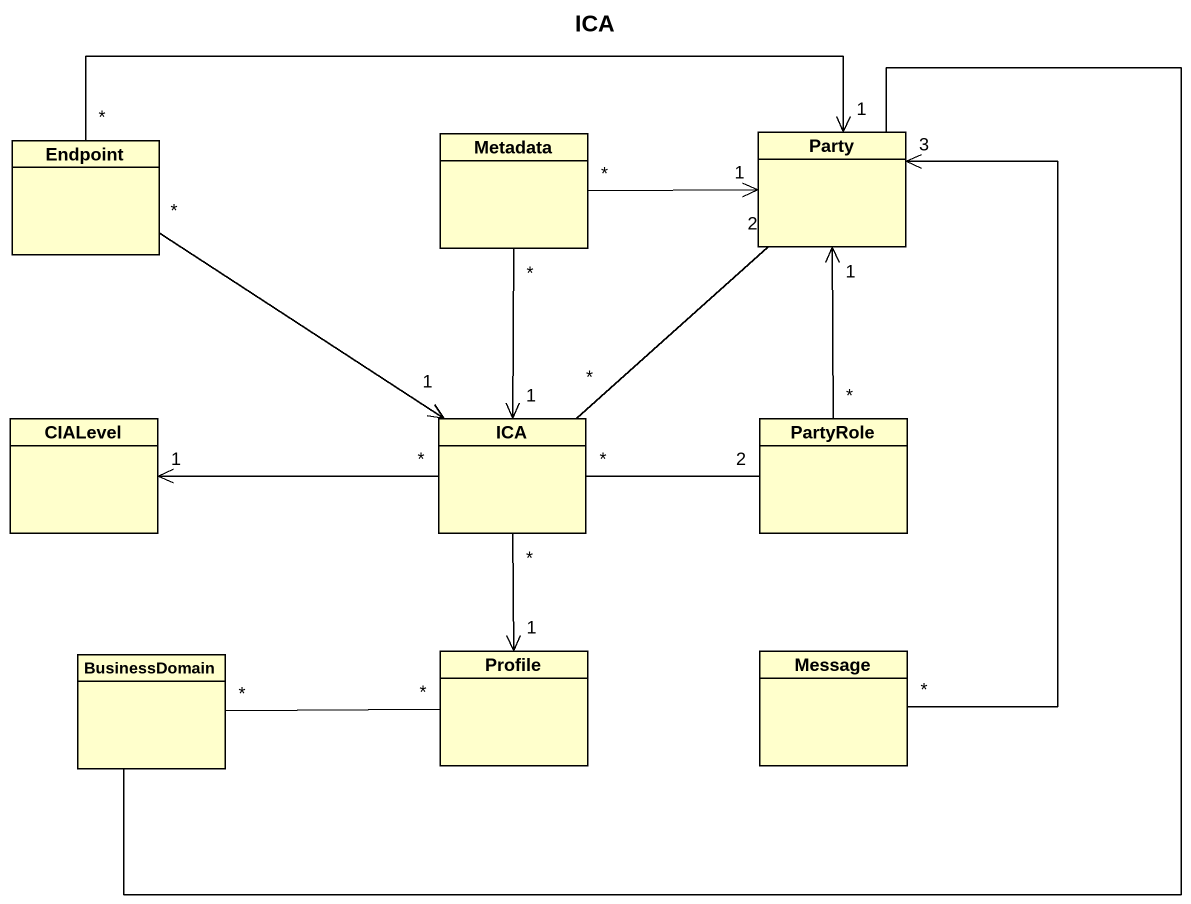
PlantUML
@startuml
title ICA
hide circle
hide empty members
class Endpoint
class Metadata
class Party
class CIALevel
class ICA
class PartyRole
class BusinessDomain
class Profile
class Message
Endpoint "*" -right-> "1" Party
Endpoint "*" --> "1" ICA
Metadata "*" -right-> "1" Party
Metadata "*" --> "1" ICA
Party -- BusinessDomain
ICA "*" -up- "2" Party
ICA "*" -left-> "1" CIALevel
ICA "*" -right- "2" PartyRole
ICA "*" --> "1" Profile
PartyRole "*" -up-> "1" Party
BusinessDomain "*" -right- "*" Profile
Message "*" -up-> "3" Party
@enduml
